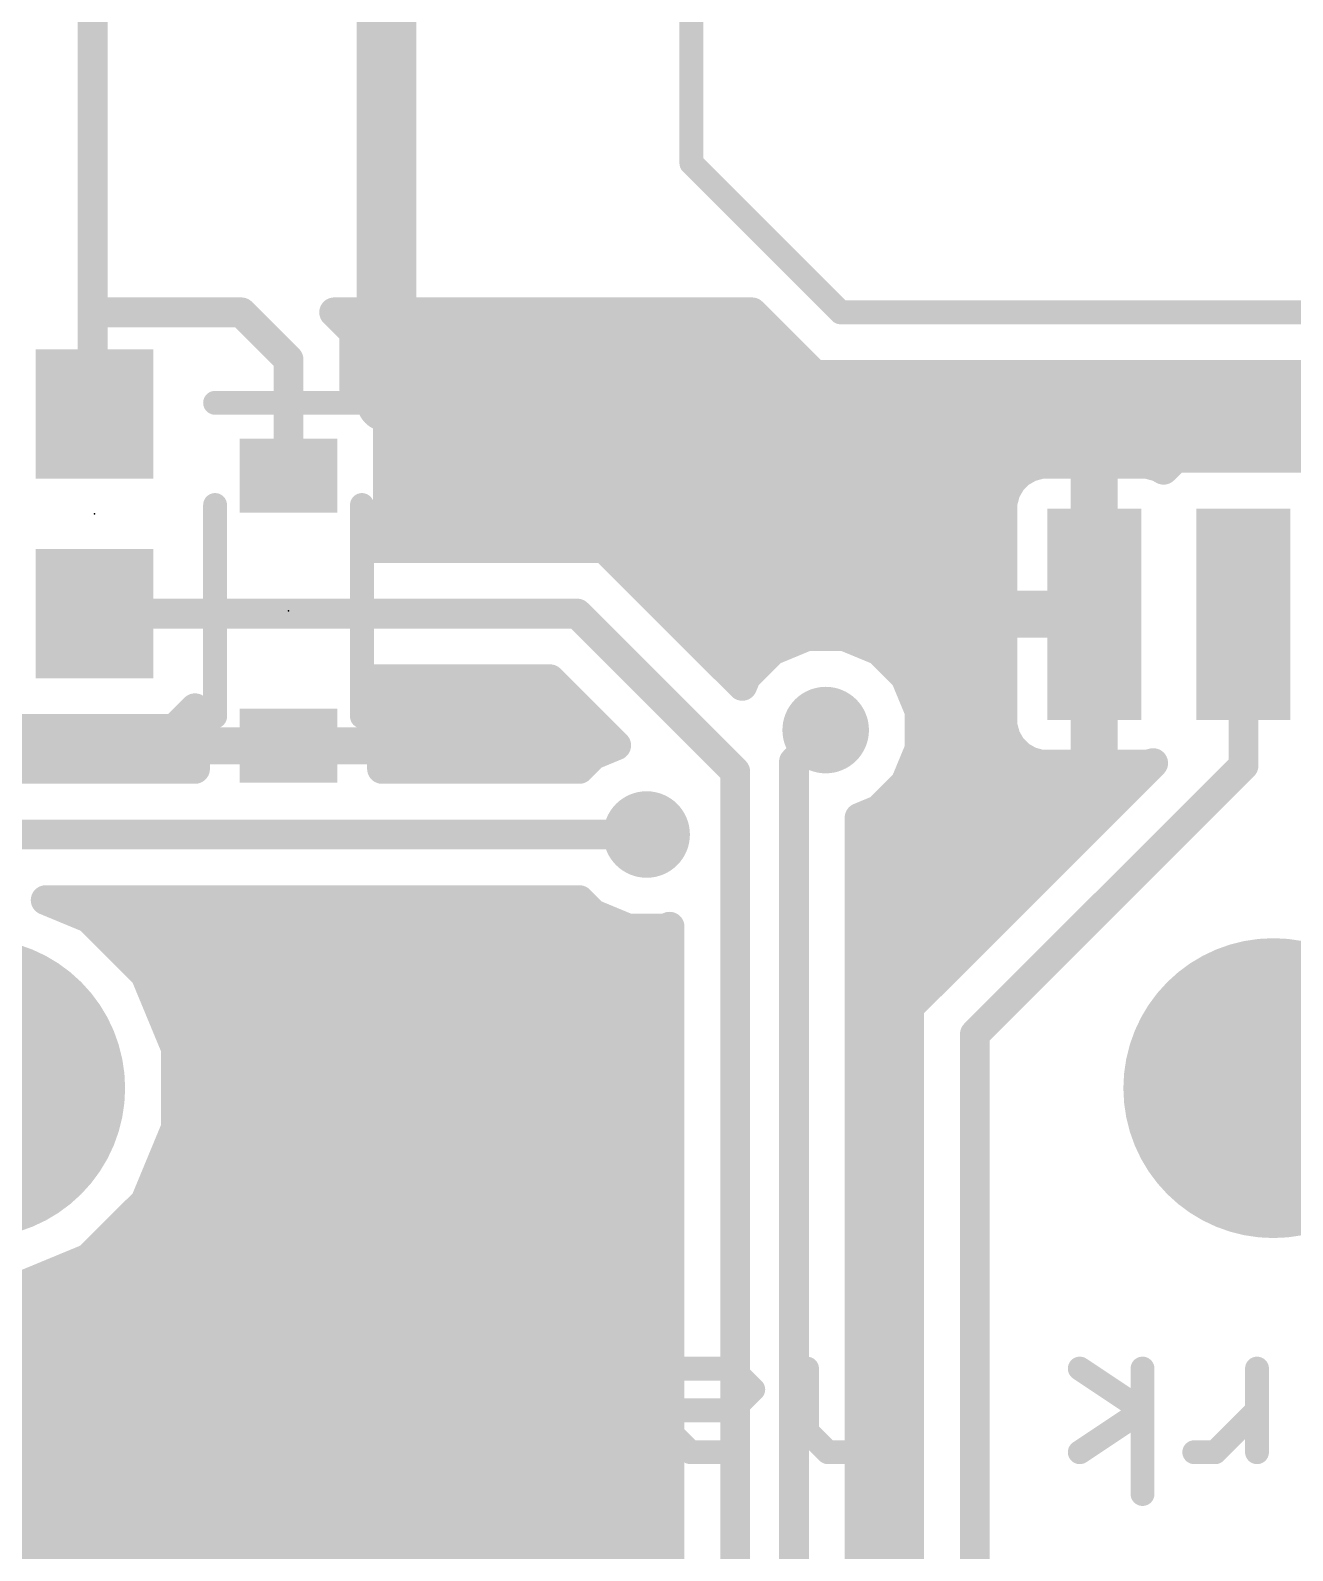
# Model space of a CAD drawing. Extents: x -16.5 to 33.1, y -17.8 to 72.5.
# Drawn here: x 16.98 to 27.72, y 46.61 to 59.55 of the extents above; entities that cross this region are included whole.
import ezdxf

# ---------------------------------------------------------------- set-up
doc = ezdxf.new("R2010")
doc.units = 0
for name, color, linetype in [('1', 22, 'CONTINUOUS'), ('17', 82, 'CONTINUOUS'), ('18', 82, 'CONTINUOUS'), ('20', 7, 'CONTINUOUS'), ('21', 7, 'CONTINUOUS'), ('23', 7, 'CONTINUOUS')]:
    doc.layers.add(name, color=color, linetype=linetype)

# ---------------------------------------------------------------- blocks, each defined once
blk = doc.blocks.new('ROUNDP')
at = {"const_width": 0.5}
blk.add_lwpolyline([(0, -0.25, 1), (0, 0.25, 1), (0, -0.25)], format="xyb", dxfattribs=at)
blk = doc.blocks.new('RECT')
blk.add_solid([(-0.5, -0.5), (0.5, -0.5), (-0.5, 0.5), (0.5, 0.5)])
blk = doc.blocks.new('ROUNDV')
at = {"const_width": 0.5}
blk.add_lwpolyline([(0, -0.25, 1), (0, 0.25, 1), (0, -0.25)], format="xyb", dxfattribs=at)

msp = doc.modelspace()

# ---------------------------------------------------------------- linework, layer by layer
at = {"layer": '1'}
for points, const_width in [([(20.01, 67.51), (20.01, 56.388)], 0.508), ([(17.51, 67.01), (17.51, 57.15)], 0.254), ([(17.51, 57.15), (17.51, 56.3015)], 0.254), ([(18.7754, 57.15), (17.51, 57.15)], 0.254), ([(19.177, 56.7484), (18.7754, 57.15)], 0.254), ([(19.7358, 56.9799), (19.5657, 57.15)], 0.254), ([(19.5657, 57.15), (23.1217, 57.15)], 0.254), ([(23.1217, 57.15), (23.6551, 56.6166)], 0.254), ([(19.7358, 56.5068), (19.7358, 56.9799)], 0.254), ([(19.7358, 56.896), (23.3757, 56.896)], 0.254), ([(19.177, 55.76), (19.177, 56.7484)], 0.254), ([(19.7358, 56.642), (23.6297, 56.642)], 0.254), ([(23.6551, 56.6166), (31.75, 56.6166)], 0.254), ([(19.7709, 56.5068), (19.7358, 56.5068)], 0.254), ([(20.0238, 56.2539), (19.7709, 56.5068)], 0.254), ([(21.59, 56.388), (20.01, 56.388)], 0.508), ([(17.51, 56.3015), (17.526, 56.2855)], 0.254), ([(19.8897, 56.388), (32.2637, 56.388)], 0.254), ([(20.0238, 55.2661), (20.0238, 56.2539)], 0.254), ([(20.0238, 56.134), (32.4268, 56.134)], 0.254), ([(26.7261, 55.9118), (26.6247, 55.8104)], 0.254), ([(27.8839, 55.9118), (26.7261, 55.9118)], 0.254), ([(20.0238, 55.88), (26.6943, 55.88)], 0.254), ([(25.4011, 55.7849), (25.3301, 55.7139)], 0.254), ([(25.4879, 55.835), (25.4011, 55.7849)], 0.254), ([(25.5848, 55.861), (25.4879, 55.835)], 0.254), ([(25.962, 55.861), (25.5848, 55.861)], 0.254), ([(25.962, 54.653), (25.962, 55.861)], 0.254), ([(26.4852, 55.861), (26.108, 55.861)], 0.254), ([(26.108, 55.861), (26.108, 54.653)], 0.254), ([(26.5821, 55.835), (26.4852, 55.861)], 0.254), ([(26.6247, 55.8104), (26.5821, 55.835)], 0.254), ([(25.3301, 55.7139), (25.28, 55.6271)], 0.254), ([(20.0238, 55.626), (25.2797, 55.626)], 0.254), ([(25.28, 55.6271), (25.254, 55.5302)], 0.254), ([(25.254, 55.5302), (25.254, 54.653)], 0.254), ([(25.962, 55.626), (26.108, 55.626)], 0.254), ([(19.9019, 55.1443), (20.0238, 55.2661)], 0.254), ([(20.0238, 55.372), (25.254, 55.372)], 0.254), ([(25.962, 55.372), (26.108, 55.372)], 0.254), ([(21.8654, 55.1443), (19.9019, 55.1443)], 0.254), ([(23.039, 53.9707), (21.8654, 55.1443)], 0.254), ([(21.8917, 55.118), (25.254, 55.118)], 0.254), ([(25.962, 55.118), (26.108, 55.118)], 0.254), ([(22.1457, 54.864), (25.254, 54.864)], 0.254), ([(25.962, 54.864), (26.108, 54.864)], 0.254), ([(25.254, 54.653), (25.962, 54.653)], 0.254), ([(26.108, 54.653), (25.962, 54.653)], 0.254), ([(25.962, 54.653), (25.962, 54.507)], 0.254), ([(17.526, 54.5855), (21.634, 54.5855)], 0.254), ([(21.634, 54.5855), (22.979, 53.2405)], 0.254), ([(22.3997, 54.61), (25.962, 54.61)], 0.254), ([(25.962, 54.507), (25.254, 54.507)], 0.254), ([(25.254, 54.507), (25.254, 53.6298)], 0.254), ([(25.962, 53.299), (25.962, 54.507)], 0.254), ([(25.962, 54.507), (26.108, 54.507)], 0.254), ([(26.108, 54.507), (26.108, 53.299)], 0.254), ([(27.305, 54.58), (27.305, 53.2912)], 0.254), ([(22.6537, 54.356), (23.4979, 54.356)], 0.254), ([(23.5898, 54.3941), (23.2958, 54.2723)], 0.254), ([(23.9082, 54.3941), (23.5898, 54.3941)], 0.254), ([(24.2022, 54.2723), (23.9082, 54.3941)], 0.254), ([(24.0001, 54.356), (25.254, 54.356)], 0.254), ([(25.962, 54.356), (26.108, 54.356)], 0.254), ([(23.2958, 54.2723), (23.0707, 54.0472)], 0.254), ([(24.4273, 54.0472), (24.2022, 54.2723)], 0.254), ([(22.9077, 54.102), (23.1255, 54.102)], 0.254), ([(24.3725, 54.102), (25.254, 54.102)], 0.254), ([(25.962, 54.102), (26.108, 54.102)], 0.254), ([(19.8969, 54.0089), (19.8791, 54.0267)], 0.254), ([(19.8791, 54.0267), (21.4025, 54.0267)], 0.254), ([(19.947, 53.9221), (19.8969, 54.0089)], 0.254), ([(21.4025, 54.0267), (21.9656, 53.4636)], 0.254), ([(23.0707, 54.0472), (23.039, 53.9707)], 0.254), ([(24.5491, 53.7532), (24.4273, 54.0472)], 0.254), ([(19.973, 53.8252), (19.947, 53.9221)], 0.254), ([(19.9669, 53.848), (21.5812, 53.848)], 0.254), ([(24.5098, 53.848), (25.254, 53.848)], 0.254), ([(25.962, 53.848), (26.108, 53.848)], 0.254), ([(18.2049, 53.6037), (18.381, 53.7798)], 0.254), ([(18.381, 53.7798), (18.381, 53.4905)], 0.254), ([(19.973, 53.4905), (19.973, 53.8252)], 0.254), ([(24.5491, 53.4348), (24.5491, 53.7532)], 0.254), ([(16.3111, 53.594), (18.381, 53.594)], 0.254), ([(16.8471, 53.6037), (18.2049, 53.6037)], 0.254), ([(19.973, 53.594), (21.8352, 53.594)], 0.254), ([(23.749, 53.594), (23.479, 53.324)], 0.254), ([(24.5491, 53.594), (25.2636, 53.594)], 0.254), ([(25.254, 53.6298), (25.28, 53.5329)], 0.254), ([(25.962, 53.594), (26.108, 53.594)], 0.254), ([(18.381, 53.4905), (19.1465, 53.4905)], 0.254), ([(19.1465, 53.4905), (19.1465, 53.4295)], 0.254), ([(19.2075, 53.4295), (19.2075, 53.4905)], 0.254), ([(19.2075, 53.4905), (19.973, 53.4905)], 0.254), ([(21.9656, 53.4636), (21.7718, 53.3833)], 0.254), ([(25.28, 53.5329), (25.3301, 53.4461)], 0.254), ([(16.5651, 53.34), (18.381, 53.34)], 0.254), ([(19.1465, 53.4295), (18.381, 53.4295)], 0.254), ([(18.381, 53.4295), (18.381, 53.2638)], 0.254), ([(19.973, 53.4295), (19.2075, 53.4295)], 0.254), ([(19.973, 53.2638), (19.973, 53.4295)], 0.254), ([(19.973, 53.34), (21.7285, 53.34)], 0.254), ([(21.7718, 53.3833), (21.6523, 53.2638)], 0.254), ([(23.479, 53.324), (23.479, 36.2535)], 0.254), ([(24.4273, 53.1408), (24.5491, 53.4348)], 0.254), ([(24.5098, 53.34), (25.4619, 53.34)], 0.254), ([(25.3301, 53.4461), (25.4011, 53.3751)], 0.254), ([(25.4011, 53.3751), (25.4879, 53.325)], 0.254), ([(25.4879, 53.325), (25.5848, 53.299)], 0.254), ([(25.962, 53.34), (26.108, 53.34)], 0.254), ([(18.381, 53.2638), (16.6413, 53.2638)], 0.254), ([(21.6523, 53.2638), (19.973, 53.2638)], 0.254), ([(22.979, 53.2405), (22.979, 36.2535)], 0.254), ([(26.5362, 53.3127), (24.7875, 51.564)], 0.254), ([(27.305, 53.2912), (25.019, 51.0052)], 0.254), ([(25.5848, 53.299), (25.962, 53.299)], 0.254), ([(26.108, 53.299), (26.4852, 53.299)], 0.254), ([(26.4852, 53.299), (26.5362, 53.3127)], 0.254), ([(24.2022, 52.9157), (24.4273, 53.1408)], 0.254), ([(24.3725, 53.086), (26.3095, 53.086)], 0.254), ([(24.0378, 52.8476), (24.2022, 52.9157)], 0.254), ([(24.0378, 40.0789), (24.0378, 52.8476)], 0.254), ([(24.0378, 52.832), (26.0555, 52.832)], 0.254), ([(16.4098, 52.705), (22.225, 52.705)], 0.254), ([(24.0378, 52.578), (25.8015, 52.578)], 0.254), ([(24.0378, 52.324), (25.5475, 52.324)], 0.254), ([(17.4776, 51.9941), (17.1104, 52.1462)], 0.254), ([(17.1104, 52.1462), (21.6523, 52.1462)], 0.254), ([(17.2943, 52.07), (21.7285, 52.07)], 0.254), ([(21.6523, 52.1462), (21.7718, 52.0267)], 0.254), ([(21.7718, 52.0267), (22.0658, 51.9049)], 0.254), ([(24.0378, 52.07), (25.2935, 52.07)], 0.254), ([(17.9581, 51.5136), (17.4776, 51.9941)], 0.254), ([(22.0658, 51.9049), (22.3842, 51.9049)], 0.254), ([(22.3842, 51.9049), (22.4202, 51.9198)], 0.254), ([(22.4202, 51.9198), (22.4202, 38.2016)], 0.254), ([(17.6557, 51.816), (22.4202, 51.816)], 0.254), ([(24.0378, 51.816), (25.0395, 51.816)], 0.254), ([(17.9097, 51.562), (22.4202, 51.562)], 0.254), ([(18.2181, 50.8858), (17.9581, 51.5136)], 0.254), ([(24.0378, 51.562), (24.7855, 51.562)], 0.254), ([(24.7875, 51.564), (24.4602, 51.2367)], 0.254), ([(18.0433, 51.308), (22.4202, 51.308)], 0.254), ([(24.0378, 51.308), (24.5315, 51.308)], 0.254), ([(24.4602, 51.2367), (24.4602, 40.2463)], 0.254), ([(18.1485, 51.054), (22.4202, 51.054)], 0.254), ([(24.0378, 51.054), (24.4602, 51.054)], 0.254), ([(25.019, 51.0052), (25.019, 39.497)], 0.254), ([(18.2181, 50.2062), (18.2181, 50.8858)], 0.254), ([(18.2181, 50.8), (22.4202, 50.8)], 0.254), ([(24.0378, 50.8), (24.4602, 50.8)], 0.254), ([(18.2181, 50.546), (22.4202, 50.546)], 0.254), ([(24.0378, 50.546), (24.4602, 50.546)], 0.254), ([(18.2181, 50.292), (22.4202, 50.292)], 0.254), ([(24.0378, 50.292), (24.4602, 50.292)], 0.254), ([(17.9581, 49.5784), (18.2181, 50.2062)], 0.254), ([(18.1485, 50.038), (22.4202, 50.038)], 0.254), ([(24.0378, 50.038), (24.4602, 50.038)], 0.254), ([(18.0433, 49.784), (22.4202, 49.784)], 0.254), ([(24.0378, 49.784), (24.4602, 49.784)], 0.254), ([(17.4776, 49.0979), (17.9581, 49.5784)], 0.254), ([(17.9097, 49.53), (22.4202, 49.53)], 0.254), ([(24.0378, 49.53), (24.4602, 49.53)], 0.254), ([(17.6557, 49.276), (22.4202, 49.276)], 0.254), ([(24.0378, 49.276), (24.4602, 49.276)], 0.254), ([(16.8498, 48.8379), (17.4776, 49.0979)], 0.254), ([(17.2943, 49.022), (22.4202, 49.022)], 0.254), ([(24.0378, 49.022), (24.4602, 49.022)], 0.254), ([(10.0203, 48.768), (22.4202, 48.768)], 0.254), ([(24.0378, 48.768), (24.4602, 48.768)], 0.254), ([(10.0203, 48.514), (22.4202, 48.514)], 0.254), ([(24.0378, 48.514), (24.4602, 48.514)], 0.254), ([(10.0203, 48.26), (22.4202, 48.26)], 0.254), ([(24.0378, 48.26), (24.4602, 48.26)], 0.254), ([(10.0203, 48.006), (22.4202, 48.006)], 0.254), ([(24.0378, 48.006), (24.4602, 48.006)], 0.254), ([(10.0203, 47.752), (22.4202, 47.752)], 0.254), ([(24.0378, 47.752), (24.4602, 47.752)], 0.254), ([(10.0203, 47.498), (22.4202, 47.498)], 0.254), ([(24.0378, 47.498), (24.4602, 47.498)], 0.254), ([(10.0203, 47.244), (22.4202, 47.244)], 0.254), ([(24.0378, 47.244), (24.4602, 47.244)], 0.254), ([(10.0203, 46.99), (22.4202, 46.99)], 0.254), ([(24.0378, 46.99), (24.4602, 46.99)], 0.254), ([(10.0203, 46.736), (22.4202, 46.736)], 0.254), ([(24.0378, 46.736), (24.4602, 46.736)], 0.254), ([(10.0203, 46.482), (22.4202, 46.482)], 0.254), ([(24.0378, 46.482), (24.4602, 46.482)], 0.254)]:
    msp.add_lwpolyline(points, dxfattribs=dict(at, const_width=const_width))
for points, const_width in [([(17.5735, 57.15, 1), (17.4465, 57.15)], 0.127), ([(17.51, 57.2135, 1), (17.51, 57.0865)], 0.127), ([(17.4465, 57.15, 1), (17.5735, 57.15)], 0.127), ([(18.8203, 57.1949, 1), (18.7305, 57.1051)], 0.127), ([(18.7754, 57.0865, 1), (18.7754, 57.2135)], 0.127), ([(19.6106, 57.1949, 1), (19.5208, 57.1051)], 0.127), ([(19.5657, 57.2135, 1), (19.5657, 57.0865)], 0.127), ([(23.1666, 57.1949, 1), (23.0768, 57.1051)], 0.127), ([(23.1217, 57.0865, 1), (23.1217, 57.2135)], 0.127), ([(19.7993, 56.9799, 1), (19.6723, 56.9799)], 0.127), ([(19.6909, 56.935, 1), (19.7807, 57.0248)], 0.127), ([(19.7358, 56.9595, 1), (19.7358, 56.8325)], 0.127), ([(23.3757, 56.8325, 1), (23.3757, 56.9595)], 0.127), ([(19.2405, 56.7484, 1), (19.1135, 56.7484)], 0.127), ([(19.1321, 56.7035, 1), (19.2219, 56.7933)], 0.127), ([(19.7358, 56.7055, 1), (19.7358, 56.5785)], 0.127), ([(23.6551, 56.6801, 1), (23.6551, 56.5531)], 0.127), ([(23.6102, 56.5717, 1), (23.7, 56.6615)], 0.127), ([(23.6297, 56.5785, 1), (23.6297, 56.7055)], 0.127), ([(19.7358, 56.5703, 1), (19.7358, 56.4433)], 0.127), ([(19.6723, 56.5068, 1), (19.7993, 56.5068)], 0.127), ([(19.8158, 56.5517, 1), (19.726, 56.4619)], 0.127), ([(19.7709, 56.4433, 1), (19.7709, 56.5703)], 0.127), ([(20.01, 56.515, 1), (20.01, 56.261)], 0.254), ([(21.59, 56.261, 1), (21.59, 56.515)], 0.254), ([(17.5549, 56.3464, 1), (17.4651, 56.2566)], 0.127), ([(19.883, 56.388, 1), (20.137, 56.388)], 0.254), ([(19.8897, 56.4515, 1), (19.8897, 56.3245)], 0.127), ([(17.4465, 56.3015, 1), (17.5735, 56.3015)], 0.127), ([(17.4811, 56.2406, 1), (17.5709, 56.3304)], 0.127), ([(20.0873, 56.2539, 1), (19.9603, 56.2539)], 0.127), ([(19.9789, 56.209, 1), (20.0687, 56.2988)], 0.127), ([(20.0238, 56.1975, 1), (20.0238, 56.0705)], 0.127), ([(26.7261, 55.9753, 1), (26.7261, 55.8483)], 0.127), ([(26.771, 55.8669, 1), (26.6812, 55.9567)], 0.127), ([(20.0238, 55.9435, 1), (20.0238, 55.8165)], 0.127), ([(25.446, 55.74, 1), (25.3562, 55.8298)], 0.127), ([(25.4715, 55.8964, 1), (25.5044, 55.7737)], 0.127), ([(25.5197, 55.78, 1), (25.4562, 55.89)], 0.127), ([(25.5848, 55.9245, 1), (25.5848, 55.7975)], 0.127), ([(25.6013, 55.7997, 1), (25.5684, 55.9223)], 0.127), ([(26.0255, 55.861, 1), (25.8985, 55.861)], 0.127), ([(25.962, 55.7975, 1), (25.962, 55.9245)], 0.127), ([(26.108, 55.9245, 1), (26.108, 55.7975)], 0.127), ([(26.1715, 55.861, 1), (26.0445, 55.861)], 0.127), ([(26.5016, 55.9223, 1), (26.4687, 55.7997)], 0.127), ([(26.4852, 55.7975, 1), (26.4852, 55.9245)], 0.127), ([(26.6138, 55.89, 1), (26.5503, 55.78)], 0.127), ([(26.5798, 55.8553, 1), (26.6696, 55.7655)], 0.127), ([(26.5656, 55.7737, 1), (26.5985, 55.8964)], 0.127), ([(26.593, 55.7554, 1), (26.6565, 55.8654)], 0.127), ([(26.6943, 55.8165, 1), (26.6943, 55.9435)], 0.127), ([(19.1135, 55.76, 1), (19.2405, 55.76)], 0.127), ([(25.2852, 55.7588, 1), (25.375, 55.669)], 0.127), ([(25.3851, 55.6822, 1), (25.2751, 55.7457)], 0.127), ([(25.3693, 55.8399, 1), (25.4328, 55.7299)], 0.127), ([(20.0238, 55.6895, 1), (20.0238, 55.5625)], 0.127), ([(25.3175, 55.5302, 1), (25.1905, 55.5302)], 0.127), ([(25.225, 55.6588, 1), (25.335, 55.5953)], 0.127), ([(25.3413, 55.6106, 1), (25.2186, 55.6435)], 0.127), ([(25.2797, 55.5625, 1), (25.2797, 55.6895)], 0.127), ([(25.962, 55.6895, 1), (25.962, 55.5625)], 0.127), ([(26.108, 55.5625, 1), (26.108, 55.6895)], 0.127), ([(25.1927, 55.5466, 1), (25.3153, 55.5137)], 0.127), ([(20.0238, 55.4355, 1), (20.0238, 55.3085)], 0.127), ([(20.0687, 55.2212, 1), (19.9789, 55.311)], 0.127), ([(25.254, 55.3085, 1), (25.254, 55.4355)], 0.127), ([(25.962, 55.4355, 1), (25.962, 55.3085)], 0.127), ([(26.108, 55.3085, 1), (26.108, 55.4355)], 0.127), ([(19.9019, 55.2078, 1), (19.9019, 55.0808)], 0.127), ([(19.9603, 55.2661, 1), (20.0873, 55.2661)], 0.127), ([(21.9103, 55.1892, 1), (21.8205, 55.0994)], 0.127), ([(21.8654, 55.0808, 1), (21.8654, 55.2078)], 0.127), ([(19.857, 55.1892, 1), (19.9469, 55.0994)], 0.127), ([(21.8917, 55.1815, 1), (21.8917, 55.0545)], 0.127), ([(25.254, 55.0545, 1), (25.254, 55.1815)], 0.127), ([(25.962, 55.1815, 1), (25.962, 55.0545)], 0.127), ([(26.108, 55.0545, 1), (26.108, 55.1815)], 0.127), ([(22.1457, 54.9275, 1), (22.1457, 54.8005)], 0.127), ([(25.254, 54.8005, 1), (25.254, 54.9275)], 0.127), ([(25.962, 54.9275, 1), (25.962, 54.8005)], 0.127), ([(26.108, 54.8005, 1), (26.108, 54.9275)], 0.127), ([(25.254, 54.7165, 1), (25.254, 54.5895)], 0.127), ([(25.962, 54.7165, 1), (25.962, 54.5895)], 0.127), ([(26.0255, 54.653, 1), (25.8985, 54.653)], 0.127), ([(25.962, 54.5895, 1), (25.962, 54.7165)], 0.127), ([(26.108, 54.5895, 1), (26.108, 54.7165)], 0.127), ([(17.526, 54.649, 1), (17.526, 54.522)], 0.127), ([(21.6789, 54.6304, 1), (21.5891, 54.5406)], 0.127), ([(21.634, 54.522, 1), (21.634, 54.649)], 0.127), ([(22.3997, 54.6735, 1), (22.3997, 54.5465)], 0.127), ([(25.1905, 54.653, 1), (25.3175, 54.653)], 0.127), ([(25.254, 54.5705, 1), (25.254, 54.4435)], 0.127), ([(25.3175, 54.507, 1), (25.1905, 54.507)], 0.127), ([(25.8985, 54.653, 1), (26.0255, 54.653)], 0.127), ([(26.0255, 54.507, 1), (25.8985, 54.507)], 0.127), ([(25.962, 54.5705, 1), (25.962, 54.4435)], 0.127), ([(25.962, 54.5465, 1), (25.962, 54.6735)], 0.127), ([(25.962, 54.4435, 1), (25.962, 54.5705)], 0.127), ([(26.0445, 54.653, 1), (26.1715, 54.653)], 0.127), ([(26.1715, 54.507, 1), (26.0445, 54.507)], 0.127), ([(26.108, 54.4435, 1), (26.108, 54.5705)], 0.127), ([(27.3685, 54.58, 1), (27.2415, 54.58)], 0.127), ([(22.6537, 54.4195, 1), (22.6537, 54.2925)], 0.127), ([(23.4979, 54.2925, 1), (23.4979, 54.4195)], 0.127), ([(23.5898, 54.4576, 1), (23.5898, 54.3306)], 0.127), ([(23.6141, 54.3354, 1), (23.5655, 54.4528)], 0.127), ([(23.9325, 54.4528, 1), (23.8838, 54.3354)], 0.127), ([(23.9082, 54.3306, 1), (23.9082, 54.4576)], 0.127), ([(24.0001, 54.4195, 1), (24.0001, 54.2925)], 0.127), ([(25.254, 54.2925, 1), (25.254, 54.4195)], 0.127), ([(25.8985, 54.507, 1), (26.0255, 54.507)], 0.127), ([(25.962, 54.4195, 1), (25.962, 54.2925)], 0.127), ([(26.108, 54.2925, 1), (26.108, 54.4195)], 0.127), ([(23.2715, 54.331, 1), (23.3201, 54.2136)], 0.127), ([(23.3407, 54.2274, 1), (23.2509, 54.3172)], 0.127), ([(24.2471, 54.3172, 1), (24.1573, 54.2274)], 0.127), ([(24.1779, 54.2136, 1), (24.2265, 54.331)], 0.127), ([(22.9077, 54.1655, 1), (22.9077, 54.0385)], 0.127), ([(23.1255, 54.0385, 1), (23.1255, 54.1655)], 0.127), ([(24.3725, 54.1655, 1), (24.3725, 54.0385)], 0.127), ([(25.254, 54.0385, 1), (25.254, 54.1655)], 0.127), ([(25.962, 54.1655, 1), (25.962, 54.0385)], 0.127), ([(26.108, 54.0385, 1), (26.108, 54.1655)], 0.127), ([(19.924, 54.0716, 1), (19.8342, 53.9818)], 0.127), ([(19.8791, 54.0902, 1), (19.8791, 53.9632)], 0.127), ([(19.9519, 54.0407, 1), (19.8419, 53.9772)], 0.127), ([(19.852, 53.964, 1), (19.9418, 54.0538)], 0.127), ([(21.4474, 54.0716, 1), (21.3576, 53.9818)], 0.127), ([(21.4025, 53.9632, 1), (21.4025, 54.0902)], 0.127), ([(23.0258, 54.0921, 1), (23.1156, 54.0023)], 0.127), ([(23.1294, 54.0229, 1), (23.012, 54.0715)], 0.127), ([(24.486, 54.0715, 1), (24.3686, 54.0229)], 0.127), ([(24.3824, 54.0023, 1), (24.4722, 54.0921)], 0.127), ([(20.0084, 53.9385, 1), (19.8857, 53.9056)], 0.127), ([(19.892, 53.8903, 1), (20.002, 53.9538)], 0.127), ([(19.9669, 53.9115, 1), (19.9669, 53.7845)], 0.127), ([(21.5812, 53.7845, 1), (21.5812, 53.9115)], 0.127), ([(22.9803, 53.995, 1), (23.0977, 53.9464)], 0.127), ([(22.9941, 53.9258, 1), (23.0839, 54.0156)], 0.127), ([(24.5098, 53.9115, 1), (24.5098, 53.7845)], 0.127), ([(25.254, 53.7845, 1), (25.254, 53.9115)], 0.127), ([(25.962, 53.9115, 1), (25.962, 53.7845)], 0.127), ([(26.108, 53.7845, 1), (26.108, 53.9115)], 0.127), ([(18.4445, 53.7798, 1), (18.3175, 53.7798)], 0.127), ([(18.4259, 53.7349, 1), (18.3361, 53.8247)], 0.127), ([(20.0365, 53.8252, 1), (19.9095, 53.8252)], 0.127), ([(19.9117, 53.8087, 1), (20.0343, 53.8416)], 0.127), ([(24.6126, 53.7532, 1), (24.4856, 53.7532)], 0.127), ([(24.4904, 53.7288, 1), (24.6078, 53.7775)], 0.127), ([(18.16, 53.6486, 1), (18.2498, 53.5588)], 0.127), ([(18.2049, 53.5402, 1), (18.2049, 53.6672)], 0.127), ([(18.381, 53.5305, 1), (18.381, 53.6575)], 0.127), ([(19.973, 53.6575, 1), (19.973, 53.5305)], 0.127), ([(21.8352, 53.5305, 1), (21.8352, 53.6575)], 0.127), ([(23.7939, 53.5491, 1), (23.7041, 53.6389)], 0.127), ([(24.5491, 53.6575, 1), (24.5491, 53.5305)], 0.127), ([(25.3153, 53.6463, 1), (25.1927, 53.6134)], 0.127), ([(25.2636, 53.5305, 1), (25.2636, 53.6575)], 0.127), ([(25.962, 53.6575, 1), (25.962, 53.5305)], 0.127), ([(26.108, 53.5305, 1), (26.108, 53.6575)], 0.127), ([(18.381, 53.554, 1), (18.381, 53.427)], 0.127), ([(19.21, 53.4905, 1), (19.083, 53.4905)], 0.127), ([(19.271, 53.4905, 1), (19.144, 53.4905)], 0.127), ([(19.2075, 53.554, 1), (19.2075, 53.427)], 0.127), ([(19.1465, 53.427, 1), (19.1465, 53.554)], 0.127), ([(19.973, 53.427, 1), (19.973, 53.554)], 0.127), ([(21.9899, 53.4049, 1), (21.9413, 53.5222)], 0.127), ([(25.1905, 53.6298, 1), (25.3175, 53.6298)], 0.127), ([(25.335, 53.5647, 1), (25.225, 53.5012)], 0.127), ([(25.2186, 53.5165, 1), (25.3413, 53.5494)], 0.127), ([(18.381, 53.493, 1), (18.381, 53.366)], 0.127), ([(18.4445, 53.4295, 1), (18.3175, 53.4295)], 0.127), ([(18.3175, 53.4905, 1), (18.4445, 53.4905)], 0.127), ([(18.381, 53.2765, 1), (18.381, 53.4035)], 0.127), ([(19.083, 53.4295, 1), (19.21, 53.4295)], 0.127), ([(19.2075, 53.493, 1), (19.2075, 53.366)], 0.127), ([(19.144, 53.4295, 1), (19.271, 53.4295)], 0.127), ([(19.1465, 53.366, 1), (19.1465, 53.493)], 0.127), ([(20.0365, 53.4295, 1), (19.9095, 53.4295)], 0.127), ([(19.9095, 53.4905, 1), (20.0365, 53.4905)], 0.127), ([(19.973, 53.4035, 1), (19.973, 53.2765)], 0.127), ([(19.973, 53.366, 1), (19.973, 53.493)], 0.127), ([(21.7475, 53.442, 1), (21.7961, 53.3246)], 0.127), ([(21.8167, 53.3384, 1), (21.7269, 53.4282)], 0.127), ([(21.7285, 53.2765, 1), (21.7285, 53.4035)], 0.127), ([(21.9207, 53.4187, 1), (22.0105, 53.5085)], 0.127), ([(23.5425, 53.324, 1), (23.4155, 53.324)], 0.127), ([(24.5098, 53.4035, 1), (24.5098, 53.2765)], 0.127), ([(24.4856, 53.4348, 1), (24.6126, 53.4348)], 0.127), ([(24.6078, 53.4105, 1), (24.4904, 53.4591)], 0.127), ([(25.375, 53.491, 1), (25.2852, 53.4012)], 0.127), ([(25.2751, 53.4143, 1), (25.3851, 53.4778)], 0.127), ([(25.4328, 53.4301, 1), (25.3693, 53.3201)], 0.127), ([(25.3562, 53.3302, 1), (25.446, 53.42)], 0.127), ([(25.5044, 53.3863, 1), (25.4715, 53.2636)], 0.127), ([(25.4619, 53.2765, 1), (25.4619, 53.4035)], 0.127), ([(25.962, 53.4035, 1), (25.962, 53.2765)], 0.127), ([(26.108, 53.2765, 1), (26.108, 53.4035)], 0.127), ([(18.3175, 53.2638, 1), (18.4445, 53.2638)], 0.127), ([(18.381, 53.2003, 1), (18.381, 53.3273)], 0.127), ([(19.973, 53.3273, 1), (19.973, 53.2003)], 0.127), ([(19.9095, 53.2638, 1), (20.0365, 53.2638)], 0.127), ([(21.6074, 53.3087, 1), (21.6972, 53.2189)], 0.127), ([(21.6523, 53.2003, 1), (21.6523, 53.3273)], 0.127), ([(23.0425, 53.2405, 1), (22.9155, 53.2405)], 0.127), ([(22.9341, 53.1956, 1), (23.0239, 53.2854)], 0.127), ([(23.4341, 53.3689, 1), (23.5239, 53.2791)], 0.127), ([(25.4562, 53.27, 1), (25.5197, 53.38)], 0.127), ([(25.5848, 53.3625, 1), (25.5848, 53.2355)], 0.127), ([(25.5684, 53.2377, 1), (25.6013, 53.3603)], 0.127), ([(25.8985, 53.299, 1), (26.0255, 53.299)], 0.127), ([(25.962, 53.2355, 1), (25.962, 53.3625)], 0.127), ([(26.108, 53.3625, 1), (26.108, 53.2355)], 0.127), ([(26.0445, 53.299, 1), (26.1715, 53.299)], 0.127), ([(26.4687, 53.3603, 1), (26.5016, 53.2377)], 0.127), ([(26.4852, 53.2355, 1), (26.4852, 53.3625)], 0.127), ([(26.5811, 53.2678, 1), (26.4913, 53.3576)], 0.127), ([(26.5527, 53.2513, 1), (26.5198, 53.374)], 0.127), ([(27.2415, 53.2912, 1), (27.3685, 53.2912)], 0.127), ([(27.3499, 53.2463, 1), (27.2601, 53.3361)], 0.127), ([(24.3725, 53.1495, 1), (24.3725, 53.0225)], 0.127), ([(24.3686, 53.1651, 1), (24.486, 53.1165)], 0.127), ([(24.4722, 53.0959, 1), (24.3824, 53.1857)], 0.127), ([(26.3095, 53.0225, 1), (26.3095, 53.1495)], 0.127), ([(24.1013, 52.8476, 1), (23.9743, 52.8476)], 0.127), ([(24.0135, 52.9063, 1), (24.0621, 52.7889)], 0.127), ([(24.0378, 52.8955, 1), (24.0378, 52.7685)], 0.127), ([(24.1573, 52.9606, 1), (24.2471, 52.8708)], 0.127), ([(24.2265, 52.857, 1), (24.1779, 52.9744)], 0.127), ([(26.0555, 52.7685, 1), (26.0555, 52.8955)], 0.127), ([(22.225, 52.6415, 1), (22.225, 52.7685)], 0.127), ([(24.0378, 52.6415, 1), (24.0378, 52.5145)], 0.127), ([(25.8015, 52.5145, 1), (25.8015, 52.6415)], 0.127), ([(24.0378, 52.3875, 1), (24.0378, 52.2605)], 0.127), ([(25.5475, 52.2605, 1), (25.5475, 52.3875)], 0.127), ([(17.1347, 52.2049, 1), (17.0861, 52.0875)], 0.127), ([(17.1104, 52.2097, 1), (17.1104, 52.0827)], 0.127), ([(17.2943, 52.1335, 1), (17.2943, 52.0065)], 0.127), ([(21.6972, 52.1911, 1), (21.6074, 52.1013)], 0.127), ([(21.6523, 52.0827, 1), (21.6523, 52.2097)], 0.127), ([(21.7961, 52.0854, 1), (21.7475, 51.968)], 0.127), ([(21.7285, 52.0065, 1), (21.7285, 52.1335)], 0.127), ([(24.0378, 52.1335, 1), (24.0378, 52.0065)], 0.127), ([(25.2935, 52.0065, 1), (25.2935, 52.1335)], 0.127), ([(17.5225, 52.039, 1), (17.4327, 51.9492)], 0.127), ([(17.4533, 51.9354, 1), (17.5019, 52.0528)], 0.127), ([(21.7269, 51.9818, 1), (21.8167, 52.0716)], 0.127), ([(22.0658, 51.9684, 1), (22.0658, 51.8414)], 0.127), ([(22.0415, 51.8462, 1), (22.0901, 51.9636)], 0.127), ([(22.3598, 51.9636, 1), (22.4085, 51.8462)], 0.127), ([(22.4837, 51.9198, 1), (22.3567, 51.9198)], 0.127), ([(22.3842, 51.8414, 1), (22.3842, 51.9684)], 0.127), ([(22.4445, 51.8612, 1), (22.3959, 51.9785)], 0.127), ([(17.6557, 51.8795, 1), (17.6557, 51.7525)], 0.127), ([(22.4202, 51.7525, 1), (22.4202, 51.8795)], 0.127), ([(24.0378, 51.8795, 1), (24.0378, 51.7525)], 0.127), ([(25.0395, 51.7525, 1), (25.0395, 51.8795)], 0.127), ([(17.9097, 51.6255, 1), (17.9097, 51.4985)], 0.127), ([(18.0168, 51.5379, 1), (17.8994, 51.4893)], 0.127), ([(22.4202, 51.4985, 1), (22.4202, 51.6255)], 0.127), ([(24.0378, 51.6255, 1), (24.0378, 51.4985)], 0.127), ([(24.7426, 51.6089, 1), (24.8324, 51.5191)], 0.127), ([(24.8324, 51.5191, 1), (24.7426, 51.6089)], 0.127), ([(24.7855, 51.4985, 1), (24.7855, 51.6255)], 0.127), ([(17.9132, 51.4687, 1), (18.003, 51.5585)], 0.127), ([(18.0433, 51.3715, 1), (18.0433, 51.2445)], 0.127), ([(22.4202, 51.2445, 1), (22.4202, 51.3715)], 0.127), ([(24.0378, 51.3715, 1), (24.0378, 51.2445)], 0.127), ([(24.5315, 51.2445, 1), (24.5315, 51.3715)], 0.127), ([(24.5237, 51.2367, 1), (24.3967, 51.2367)], 0.127), ([(24.4153, 51.2816, 1), (24.5051, 51.1918)], 0.127), ([(18.1485, 51.1175, 1), (18.1485, 50.9905)], 0.127), ([(22.4202, 50.9905, 1), (22.4202, 51.1175)], 0.127), ([(24.0378, 51.1175, 1), (24.0378, 50.9905)], 0.127), ([(24.4602, 50.9905, 1), (24.4602, 51.1175)], 0.127), ([(25.0825, 51.0052, 1), (24.9555, 51.0052)], 0.127), ([(18.2816, 50.8858, 1), (18.1546, 50.8858)], 0.127), ([(24.9741, 51.0501, 1), (25.0639, 50.9603)], 0.127), ([(18.2181, 50.8635, 1), (18.2181, 50.7365)], 0.127), ([(18.1595, 50.8615, 1), (18.2768, 50.9101)], 0.127), ([(22.4202, 50.7365, 1), (22.4202, 50.8635)], 0.127), ([(24.0378, 50.8635, 1), (24.0378, 50.7365)], 0.127), ([(24.4602, 50.7365, 1), (24.4602, 50.8635)], 0.127), ([(18.2181, 50.6095, 1), (18.2181, 50.4825)], 0.127), ([(22.4202, 50.4825, 1), (22.4202, 50.6095)], 0.127), ([(24.0378, 50.6095, 1), (24.0378, 50.4825)], 0.127), ([(24.4602, 50.4825, 1), (24.4602, 50.6095)], 0.127), ([(18.2181, 50.3555, 1), (18.2181, 50.2285)], 0.127), ([(22.4202, 50.2285, 1), (22.4202, 50.3555)], 0.127), ([(24.0378, 50.3555, 1), (24.0378, 50.2285)], 0.127), ([(24.4602, 50.2285, 1), (24.4602, 50.3555)], 0.127), ([(18.1546, 50.2062, 1), (18.2816, 50.2062)], 0.127), ([(18.2768, 50.1819, 1), (18.1595, 50.2305)], 0.127), ([(18.1485, 50.1015, 1), (18.1485, 49.9745)], 0.127), ([(22.4202, 49.9745, 1), (22.4202, 50.1015)], 0.127), ([(24.0378, 50.1015, 1), (24.0378, 49.9745)], 0.127), ([(24.4602, 49.9745, 1), (24.4602, 50.1015)], 0.127), ([(18.0433, 49.8475, 1), (18.0433, 49.7205)], 0.127), ([(22.4202, 49.7205, 1), (22.4202, 49.8475)], 0.127), ([(24.0378, 49.8475, 1), (24.0378, 49.7205)], 0.127), ([(24.4602, 49.7205, 1), (24.4602, 49.8475)], 0.127), ([(18.003, 49.5335, 1), (17.9132, 49.6233)], 0.127), ([(17.9097, 49.5935, 1), (17.9097, 49.4665)], 0.127), ([(17.8994, 49.6027, 1), (18.0168, 49.5541)], 0.127), ([(22.4202, 49.4665, 1), (22.4202, 49.5935)], 0.127), ([(24.0378, 49.5935, 1), (24.0378, 49.4665)], 0.127), ([(24.4602, 49.4665, 1), (24.4602, 49.5935)], 0.127), ([(17.6557, 49.3395, 1), (17.6557, 49.2125)], 0.127), ([(22.4202, 49.2125, 1), (22.4202, 49.3395)], 0.127), ([(24.0378, 49.3395, 1), (24.0378, 49.2125)], 0.127), ([(24.4602, 49.2125, 1), (24.4602, 49.3395)], 0.127), ([(17.4327, 49.1428, 1), (17.5225, 49.053)], 0.127), ([(17.5019, 49.0392, 1), (17.4533, 49.1566)], 0.127), ([(17.2943, 49.0855, 1), (17.2943, 48.9585)], 0.127), ([(22.4202, 48.9585, 1), (22.4202, 49.0855)], 0.127), ([(24.0378, 49.0855, 1), (24.0378, 48.9585)], 0.127), ([(24.4602, 48.9585, 1), (24.4602, 49.0855)], 0.127), ([(22.4202, 48.7045, 1), (22.4202, 48.8315)], 0.127), ([(24.0378, 48.8315, 1), (24.0378, 48.7045)], 0.127), ([(24.4602, 48.7045, 1), (24.4602, 48.8315)], 0.127), ([(22.4202, 48.4505, 1), (22.4202, 48.5775)], 0.127), ([(24.0378, 48.5775, 1), (24.0378, 48.4505)], 0.127), ([(24.4602, 48.4505, 1), (24.4602, 48.5775)], 0.127), ([(22.4202, 48.1965, 1), (22.4202, 48.3235)], 0.127), ([(24.0378, 48.3235, 1), (24.0378, 48.1965)], 0.127), ([(24.4602, 48.1965, 1), (24.4602, 48.3235)], 0.127), ([(22.4202, 47.9425, 1), (22.4202, 48.0695)], 0.127), ([(24.0378, 48.0695, 1), (24.0378, 47.9425)], 0.127), ([(24.4602, 47.9425, 1), (24.4602, 48.0695)], 0.127), ([(22.4202, 47.6885, 1), (22.4202, 47.8155)], 0.127), ([(24.0378, 47.8155, 1), (24.0378, 47.6885)], 0.127), ([(24.4602, 47.6885, 1), (24.4602, 47.8155)], 0.127), ([(22.4202, 47.4345, 1), (22.4202, 47.5615)], 0.127), ([(24.0378, 47.5615, 1), (24.0378, 47.4345)], 0.127), ([(24.4602, 47.4345, 1), (24.4602, 47.5615)], 0.127), ([(22.4202, 47.1805, 1), (22.4202, 47.3075)], 0.127), ([(24.0378, 47.3075, 1), (24.0378, 47.1805)], 0.127), ([(24.4602, 47.1805, 1), (24.4602, 47.3075)], 0.127), ([(22.4202, 46.9265, 1), (22.4202, 47.0535)], 0.127), ([(24.0378, 47.0535, 1), (24.0378, 46.9265)], 0.127), ([(24.4602, 46.9265, 1), (24.4602, 47.0535)], 0.127), ([(22.4202, 46.6725, 1), (22.4202, 46.7995)], 0.127), ([(24.0378, 46.7995, 1), (24.0378, 46.6725)], 0.127), ([(24.4602, 46.6725, 1), (24.4602, 46.7995)], 0.127), ([(22.4202, 46.4185, 1), (22.4202, 46.5455)], 0.127), ([(24.0378, 46.5455, 1), (24.0378, 46.4185)], 0.127), ([(24.4602, 46.4185, 1), (24.4602, 46.5455)], 0.127)]:
    msp.add_lwpolyline(points, format="xyb", dxfattribs=dict(at, const_width=const_width))
at = {"layer": '20', "const_width": 0.2032}
for points in [[(22.606, 58.42), (22.606, 72.39)], [(23.876, 57.15), (22.606, 58.42)], [(31.75, 57.15), (23.876, 57.15)]]:
    msp.add_lwpolyline(points, dxfattribs=at)
at = {"layer": '20', "const_width": 0.1016}
for points in [[(22.6419, 58.4559, 1), (22.5701, 58.3841)], [(22.5552, 58.42, 1), (22.6568, 58.42)], [(23.876, 57.2008, 1), (23.876, 57.0992)], [(23.8401, 57.1141, 1), (23.9119, 57.1859)]]:
    msp.add_lwpolyline(points, format="xyb", dxfattribs=at)
at = {"layer": '21', "const_width": 0.2032}
for points in [[(19.802, 56.38), (18.552, 56.38)], [(24.54, 54.08), (24.54, 56.43)], [(24.54, 56.43), (31.34, 56.43)], [(18.552, 55.51), (18.552, 53.71)], [(19.802, 55.51), (19.802, 53.71)], [(24.54, 54.08), (25.14, 54.08)], [(16.8957, 48.1584), (16.5398, 48.1584)], [(18.0651, 48.1584), (18.0651, 47.0907)], [(19.6412, 47.9805), (19.6412, 48.1584)], [(19.6412, 48.1584), (19.8192, 48.1584)], [(19.8192, 48.1584), (19.8192, 47.9805)], [(20.2768, 47.0907), (20.2768, 48.1584)], [(20.2768, 48.1584), (20.8106, 48.1584)], [(20.8106, 48.1584), (20.9886, 47.9805)], [(21.9631, 48.1584), (21.9631, 47.4466)], [(22.4207, 47.6245), (22.4207, 48.1584)], [(22.4207, 48.1584), (22.9545, 48.1584)], [(22.9545, 48.1584), (23.1325, 47.9805)], [(23.5901, 47.6245), (23.5901, 48.1584)], [(24.3019, 47.0907), (24.3019, 48.1584)], [(25.9119, 48.1584), (26.4458, 47.8025)], [(26.4458, 48.1584), (26.4458, 47.0907)], [(27.4203, 48.1584), (27.4203, 47.4466)], [(19.8192, 47.9805), (19.6412, 47.9805)], [(20.9886, 47.9805), (20.9886, 47.6245)], [(23.1325, 47.9805), (22.9545, 47.8025)], [(17.3533, 47.6245), (17.5312, 47.8025)], [(17.5312, 47.8025), (18.0651, 47.8025)], [(21.9631, 47.8025), (21.6072, 47.4466)], [(22.9545, 47.8025), (22.4207, 47.8025)], [(26.4458, 47.8025), (25.9119, 47.4466)], [(27.4203, 47.8025), (27.0643, 47.4466)], [(17.3533, 47.2686), (17.3533, 47.6245)], [(20.9886, 47.6245), (20.8106, 47.4466)], [(22.5986, 47.4466), (22.4207, 47.6245)], [(23.768, 47.4466), (23.5901, 47.6245)], [(24.3019, 47.6245), (24.1239, 47.4466)], [(20.8106, 47.4466), (20.2768, 47.4466)], [(21.6072, 47.4466), (21.4292, 47.4466)], [(22.9545, 47.4466), (22.5986, 47.4466)], [(24.1239, 47.4466), (23.768, 47.4466)], [(27.0643, 47.4466), (26.8864, 47.4466)], [(17.5312, 47.0907), (17.3533, 47.2686)], [(16.8957, 47.0907), (16.7177, 47.0907)], [(18.0651, 47.0907), (17.5312, 47.0907)]]:
    msp.add_lwpolyline(points, dxfattribs=at)
at = {"layer": '21', "const_width": 0.1016}
for points in [[(18.552, 56.4308, 1), (18.552, 56.3292)], [(19.802, 56.3292, 1), (19.802, 56.4308)], [(24.5908, 56.43, 1), (24.4892, 56.43)], [(24.54, 56.4808, 1), (24.54, 56.3792)], [(18.6028, 55.51, 1), (18.5012, 55.51)], [(19.8528, 55.51, 1), (19.7512, 55.51)], [(24.54, 54.1308, 1), (24.54, 54.0292)], [(24.4892, 54.08, 1), (24.5908, 54.08)], [(25.14, 54.0292, 1), (25.14, 54.1308)], [(18.5012, 53.71, 1), (18.6028, 53.71)], [(19.7512, 53.71, 1), (19.8528, 53.71)], [(16.8957, 48.1076, 1), (16.8957, 48.2092)], [(18.1159, 48.1584, 1), (18.0143, 48.1584)], [(19.692, 48.1584, 1), (19.5904, 48.1584)], [(19.6412, 48.2092, 1), (19.6412, 48.1076)], [(19.87, 48.1584, 1), (19.7684, 48.1584)], [(19.8192, 48.1076, 1), (19.8192, 48.2092)], [(20.3276, 48.1584, 1), (20.226, 48.1584)], [(20.2768, 48.2092, 1), (20.2768, 48.1076)], [(20.8465, 48.1943, 1), (20.7747, 48.1225)], [(20.8106, 48.1076, 1), (20.8106, 48.2092)], [(22.0139, 48.1584, 1), (21.9123, 48.1584)], [(22.4715, 48.1584, 1), (22.3699, 48.1584)], [(22.4207, 48.2092, 1), (22.4207, 48.1076)], [(22.9904, 48.1943, 1), (22.9186, 48.1225)], [(22.9545, 48.1076, 1), (22.9545, 48.2092)], [(23.6409, 48.1584, 1), (23.5393, 48.1584)], [(24.3527, 48.1584, 1), (24.2511, 48.1584)], [(25.9401, 48.2007, 1), (25.8837, 48.1161)], [(26.4966, 48.1584, 1), (26.395, 48.1584)], [(27.4711, 48.1584, 1), (27.3695, 48.1584)], [(19.6412, 48.0313, 1), (19.6412, 47.9297)], [(19.5904, 47.9805, 1), (19.692, 47.9805)], [(19.7684, 47.9805, 1), (19.87, 47.9805)], [(19.8192, 47.9297, 1), (19.8192, 48.0313)], [(21.0394, 47.9805, 1), (20.9378, 47.9805)], [(20.9526, 47.9445, 1), (21.0245, 48.0164)], [(23.1684, 47.9445, 1), (23.0965, 48.0164)], [(23.0965, 47.9445, 1), (23.1684, 48.0164)], [(17.5312, 47.8533, 1), (17.5312, 47.7517)], [(17.5671, 47.7666, 1), (17.4953, 47.8384)], [(18.0651, 47.7517, 1), (18.0651, 47.8533)], [(21.999, 47.7666, 1), (21.9271, 47.8384)], [(22.4207, 47.8533, 1), (22.4207, 47.7517)], [(22.9186, 47.8384, 1), (22.9904, 47.7666)], [(22.9545, 47.7517, 1), (22.9545, 47.8533)], [(26.4739, 47.7602, 1), (26.4176, 47.8448)], [(26.4176, 47.7602, 1), (26.4739, 47.8448)], [(27.4562, 47.7666, 1), (27.3843, 47.8384)], [(17.4041, 47.6245, 1), (17.3025, 47.6245)], [(17.3174, 47.6605, 1), (17.3892, 47.5886)], [(20.9378, 47.6245, 1), (21.0394, 47.6245)], [(21.0245, 47.5886, 1), (20.9526, 47.6605)], [(22.4566, 47.6605, 1), (22.3847, 47.5886)], [(22.3699, 47.6245, 1), (22.4715, 47.6245)], [(23.626, 47.6605, 1), (23.5541, 47.5886)], [(23.5393, 47.6245, 1), (23.6409, 47.6245)], [(24.3378, 47.5886, 1), (24.2659, 47.6605)], [(20.2768, 47.4974, 1), (20.2768, 47.3958)], [(20.7747, 47.4825, 1), (20.8465, 47.4107)], [(20.8106, 47.3958, 1), (20.8106, 47.4974)], [(21.4292, 47.4974, 1), (21.4292, 47.3958)], [(21.5712, 47.4825, 1), (21.6431, 47.4107)], [(21.6072, 47.3958, 1), (21.6072, 47.4974)], [(21.9123, 47.4466, 1), (22.0139, 47.4466)], [(22.5986, 47.4974, 1), (22.5986, 47.3958)], [(22.5627, 47.4107, 1), (22.6345, 47.4825)], [(22.9545, 47.3958, 1), (22.9545, 47.4974)], [(23.768, 47.4974, 1), (23.768, 47.3958)], [(23.7321, 47.4107, 1), (23.8039, 47.4825)], [(24.088, 47.4825, 1), (24.1598, 47.4107)], [(24.1239, 47.3958, 1), (24.1239, 47.4974)], [(25.8837, 47.4889, 1), (25.9401, 47.4043)], [(26.8864, 47.4974, 1), (26.8864, 47.3958)], [(27.0284, 47.4825, 1), (27.1003, 47.4107)], [(27.0643, 47.3958, 1), (27.0643, 47.4974)], [(27.3695, 47.4466, 1), (27.4711, 47.4466)], [(17.3892, 47.3046, 1), (17.3174, 47.2327)], [(17.3025, 47.2686, 1), (17.4041, 47.2686)], [(16.8957, 47.0399, 1), (16.8957, 47.1415)], [(17.5312, 47.1415, 1), (17.5312, 47.0399)], [(17.4953, 47.0548, 1), (17.5671, 47.1266)], [(18.0143, 47.0907, 1), (18.1159, 47.0907)], [(18.0651, 47.0399, 1), (18.0651, 47.1415)], [(20.226, 47.0907, 1), (20.3276, 47.0907)], [(24.2511, 47.0907, 1), (24.3527, 47.0907)], [(26.395, 47.0907, 1), (26.4966, 47.0907)]]:
    msp.add_lwpolyline(points, format="xyb", dxfattribs=at)
at = {"layer": '23'}
for p in [(17.526, 55.4355), (19.177, 54.61)]:
    msp.add_point(p, dxfattribs=at)

# ---------------------------------------------------------------- block references
at = {"layer": '1', "xscale": 1.1, "rotation": 270}
for p in [(17.526, 56.2855), (17.526, 54.5855)]:
    msp.add_blockref('RECT', p, dxfattribs=at)
at = {"layer": '1', "xscale": 0.63, "yscale": 0.83, "rotation": 270}
for p in [(19.177, 55.76), (19.177, 53.46)]:
    msp.add_blockref('RECT', p, dxfattribs=at)
at = {"layer": '1', "xscale": 0.8, "yscale": 1.8}
for p in [(26.035, 54.58), (27.305, 54.58)]:
    msp.add_blockref('RECT', p, dxfattribs=at)
at = {"layer": '17', "xscale": 2.5527, "yscale": 2.5527}
for p, rotation in [((16.51, 50.546), 90), ((27.559, 50.546), 270)]:
    msp.add_blockref('ROUNDP', p, dxfattribs=dict(at, rotation=rotation))
at = {"layer": '18', "xscale": 0.7366, "yscale": 0.7366}
for p in [(21.59, 56.388), (24.892, 56.261), (20.447, 53.721), (23.749, 53.594), (22.225, 52.705)]:
    msp.add_blockref('ROUNDV', p, dxfattribs=at)

doc.saveas('drawing.dxf')
